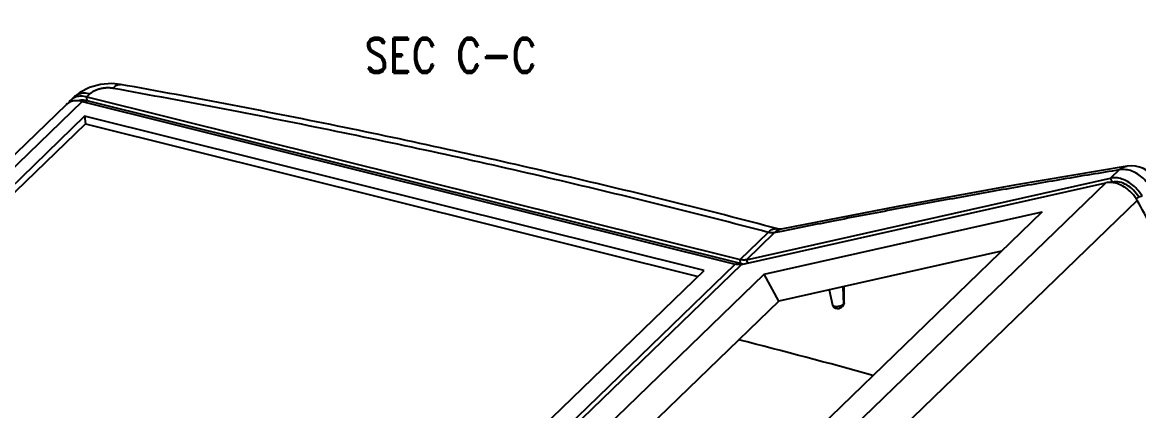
# Model space of a CAD drawing. Header units: millimetres. Extents: x 0 to 4083, y 0 to 1644.
# Drawn here: x 3757.6 to 3868.8, y 1367.1 to 1405.8 of the extents above; entities that cross this region are included whole.
import ezdxf
from ezdxf.enums import TextEntityAlignment as Align

# ---------------------------------------------------------------- set-up
doc = ezdxf.new("R2010")
doc.units = ezdxf.units.MM
doc.layers.get('0').update_dxf_attribs({"linetype": 'CONTINUOUS'})
doc.layers.get('Defpoints').update_dxf_attribs({"linetype": 'CONTINUOUS'})
doc.layers.add('dim', color=3, linetype='CONTINUOUS', lineweight=9)
doc.layers.add('hatch', color=56, linetype='CONTINUOUS', lineweight=9)
doc.styles.add('longtou', font='romand.shx', dxfattribs={"width": 0.8, "bigfont": 'fangsong.shx'})
doc.dimstyles.new('YanXiu', dxfattribs={"dimtxt": 2.5, "dimasz": 2.2, "dimexe": 1, "dimexo": 0, "dimgap": 0.66, "dimtad": 0, "dimzin": 0, "dimdsep": 46, "dimtxsty": 'longtou', "dimblk": 'CLOSEDBLANK', "dimcen": 0, "dimclrd": 3, "dimclre": 3, "dimclrt": 7, "dimadec": 0, "dimazin": 0, "dimtfac": 1, "dimtdec": 4, "dimtofl": 0, "dimtmove": 0, "dimatfit": 3, "dimldrblk": 'CLOSEDBLANK', "dimfxl": 0, "dimtolj": 1, "dimtzin": 0, "dimlwd": 0, "dimlwe": 0, "dimarcsym": 0})

# ---------------------------------------------------------------- blocks, each defined once
blk = doc.blocks.new('u8')
at = {"color": 7, "linetype": 'Continuous'}
for p, q in [((-36.94, 143.73), (-36.94, 143.73)), ((-42.12, 142.31), (-42.45, 141.99)), ((-40.34, 142.67), (-40.68, 142.34)), ((-40.64, 141.91), (-40.68, 142.34)), ((-40.68, 142.34), (31.61, 124.32)), ((-42.98, 141.48), (-88.17, 97.76)), ((-41.2, 141.84), (-86.39, 98.12)), ((-41.2, 141.84), (31.09, 123.81)), ((-40.81, 141.74), (-40.64, 141.91)), ((31.65, 123.89), (-40.64, 141.91)), ((-40.95, 140.2), (-83.55, 98.99)), ((-40.95, 140.2), (-40.84, 139.35)), ((27.65, 123.1), (-40.95, 140.2)), ((-82.77, 98.79), (-40.84, 139.35)), ((-40.84, 139.35), (26.97, 122.44)), ((74.44, 134.68), (74.45, 134.68)), ((73.58, 134.26), (72.63, 133.34)), ((72.1, 132.83), (26.91, 89.11)), ((31.79, 123.79), (72.1, 132.83)), ((32.31, 124.3), (72.63, 133.34)), ((72.84, 132.9), (72.63, 133.34)), ((72.84, 132.9), (72.7, 132.87)), ((72.79, 132.85), (72.84, 132.9)), ((75.47, 131.02), (75.73, 131.26)), ((75.73, 131.26), (76.1, 131.37)), ((75.57, 130.87), (30.38, 87.15)), ((65.06, 129.6), (24.31, 90.18)), ((34.29, 122.7), (65.06, 129.6)), ((31.61, 124.32), (34.73, 127.34)), ((32.31, 124.3), (35.4, 127.28)), ((36.2, 127.45), (35.4, 127.28)), ((35.8, 127.73), (35.81, 127.73)), ((36.15, 127.68), (36.16, 127.68)), ((60.56, 125.25), (35.92, 119.73)), ((-14.1, 80.1), (31.09, 123.81)), ((-13.41, 80.07), (31.79, 123.79)), ((31.52, 123.77), (31.65, 123.89)), ((31.65, 123.89), (31.61, 124.32)), ((32.48, 123.95), (32.31, 124.3)), ((-14.96, 81.89), (27.65, 123.1)), ((-6.47, 83.28), (34.29, 122.7)), ((35.92, 119.73), (34.29, 122.7)), ((42.98, 121.31), (43.05, 119.36)), ((43.15, 119.55), (43.12, 121.34)), ((41.47, 120.97), (41.86, 119.29)), ((35.92, 119.73), (-0.34, 84.65)), ((42.97, 119.14), (42.97, 119.14)), ((43.14, 119.44), (43.15, 119.55))]:
    blk.add_line(p, q, dxfattribs=at)
for points in [[(-36.94, 143.73), (-37.9, 143.83), (-39.17, 143.73), (-40.38, 143.4), (-41.45, 142.85), (-42.12, 142.31)], [(74.45, 134.68), (61.99, 132.57), (49.09, 130.21), (36.16, 127.68)], [(36.16, 127.68), (36.15, 127.68), (35.97, 127.69), (35.81, 127.73)], [(41.86, 119.29), (41.88, 119.23), (41.99, 119.04), (42.17, 118.93), (42.37, 118.89), (42.55, 118.91), (42.71, 118.97), (42.85, 119.05), (42.97, 119.14)], [(42.97, 119.14), (43.07, 119.26), (43.14, 119.44)]]:
    blk.add_lwpolyline(points, dxfattribs=at)
for centre, radius, start, end in [((-41.15, 141.31), 1.4, 126.6554, 134.1623), ((-41.44, 140.95), 1.46, 134.1623, 148.7563), ((-41.17, 140.46), 1.52, 98.8154, 105.947), ((-41.15, 140.33), 1.65, 91.3661, 98.7771), ((74.93, 131.72), 3, 27.732, 99.3801), ((72.53, 130.43), 2.44, 82.9005, 86.0041), ((72.04, 128.86), 4.07, 31.346, 32.9042), ((72.09, 128.9), 4, 29.5529, 31.3467), ((36.45, 126.22), 1.49, 101.4856, 113.4127), ((42.99, 119.55), 0.163, 352.9332, 1.4956), ((-182.74, -721.58), 863.99, 74.62627, 75.64569)]:
    blk.add_arc(centre, radius, start, end, dxfattribs=at)
for points, start_tangent, end_tangent in [([(-37.78, 143.29), (-37.91, 143.31), (-38.05, 143.33), (-38.19, 143.34), (-38.33, 143.34), (-38.48, 143.34), (-38.62, 143.33), (-38.77, 143.31), (-38.92, 143.29), (-39.06, 143.27), (-39.2, 143.24), (-39.34, 143.2), (-39.48, 143.16), (-39.61, 143.11), (-39.73, 143.06), (-39.85, 143), (-39.96, 142.94), (-40.07, 142.88), (-40.17, 142.81), (-40.26, 142.74), (-40.34, 142.67)], (-0.984243, 0.176819), (-0.718744, -0.695275)), ([(-37.78, 143.29), (-37.44, 143.6), (-37.1, 143.74), (-36.94, 143.73)], (0.640793, 0.767713), (0.984332, -0.176327)), ([(35.8, 127.73), (12.09, 133.62), (-12.17, 138.96), (-36.94, 143.73)], (-0.967094, 0.254421), (-0.984244, 0.176818)), ([(-40.68, 142.34), (-41.3, 142.42), (-41.87, 142.34), (-42.34, 142.09), (-42.45, 141.99)], (-0.9703, 0.241905), (-0.717817, -0.696232)), ([(-40.34, 142.67), (-40.97, 142.75), (-41.53, 142.66), (-41.98, 142.43)], (-0.9703, 0.241905), (-0.802255, -0.596982)), ([(34.73, 127.34), (11.1, 133.21), (-13.08, 138.53), (-37.78, 143.29)], (-0.967094, 0.254421), (-0.984244, 0.176818)), ([(-42.39, 141.83), (-42.86, 141.58), (-42.98, 141.48)], (-0.95217, -0.305569), (-0.717817, -0.696232)), ([(-41.82, 141.92), (-42.39, 141.83)], (-0.999978, -0.006603), (-0.95217, -0.305569)), ([(-41.2, 141.84), (-41.82, 141.92)], (-0.9703, 0.241905), (-0.999978, -0.006603)), ([(-40.64, 141.91), (-41.19, 141.98)], (-0.9703, 0.241905), (-0.999684, -0.025127)), ([(73.58, 134.26), (74.02, 134.55), (74.43, 134.68), (74.44, 134.68)], (0.762952, 0.646455), (0.986493, 0.163804)), ([(73.58, 134.26), (67.37, 133.23), (61.09, 132.14), (54.75, 131), (48.36, 129.82), (41.91, 128.58), (36.2, 127.45)], (-0.986964, -0.16094), (-0.980459, -0.196721)), ([(77.05, 132.3), (76.62, 132.92), (76.08, 133.46), (75.47, 133.89), (74.82, 134.18), (74.18, 134.3), (73.58, 134.26)], (-0.493186, 0.869924), (-0.975779, -0.218757)), ([(72.7, 132.87), (72.1, 132.83)], (-0.997585, 0.069454), (-0.975779, -0.218757)), ([(76.1, 131.37), (75.67, 131.99), (75.13, 132.54), (74.51, 132.96), (73.86, 133.25), (73.22, 133.38), (72.63, 133.34)], (-0.493185, 0.869925), (-0.975779, -0.218757)), ([(75.45, 131.07), (75.14, 131.49), (74.6, 132.03), (73.99, 132.46), (73.34, 132.74), (72.83, 132.86)], (-0.543206, 0.8396), (-0.992362, 0.123361)), ([(75.73, 131.26), (75.16, 132.02), (74.41, 132.59), (73.6, 132.9), (72.84, 132.9)], (-0.493185, 0.869925), (-0.975779, -0.218757)), ([(84.18, 107.85), (82.96, 113.18), (81.06, 119.11), (78.59, 125.03), (75.57, 130.87)], (-0.179063, 0.983838), (-0.493185, 0.869925)), ([(34.73, 127.34), (35.15, 127.64), (35.56, 127.75), (35.8, 127.73)], (0.731316, 0.682039), (0.96825, -0.249984)), ([(35.4, 127.28), (35.3, 127.27), (35.19, 127.27), (35.08, 127.27), (34.97, 127.29), (34.85, 127.31), (34.73, 127.34)], (-0.986746, -0.162271), (-0.961878, 0.273477)), ([(35.4, 127.28), (35.86, 127.59)], (0.733311, 0.679893), (0.917565, 0.397586)), ([(31.33, 123.77), (31.09, 123.81)], (-0.994381, 0.105862), (-0.9703, 0.241905)), ([(31.57, 123.76), (31.33, 123.77)], (-0.998828, -0.048409), (-0.994381, 0.105862)), ([(31.79, 123.79), (31.57, 123.76)], (-0.975779, -0.218757), (-0.998828, -0.048409)), ([(32.31, 124.3), (32.09, 124.27), (31.86, 124.28), (31.61, 124.32)], (-0.975779, -0.218757), (-0.9703, 0.241905)), ([(31.96, 123.83), (31.65, 123.89)], (-0.994381, 0.105862), (-0.9703, 0.241905)), ([(42.8, 119.2), (42.72, 119.17), (42.62, 119.14), (42.51, 119.12), (42.39, 119.1), (42.25, 119.1), (42.12, 119.11), (42.01, 119.14), (41.92, 119.2), (41.87, 119.27), (41.86, 119.29)], (-0.915295, -0.402784), (-0.218087, 0.975929)), ([(43.05, 119.36), (43, 119.32), (42.94, 119.28), (42.88, 119.24), (42.8, 119.2)], (-0.718761, -0.695257), (-0.915295, -0.402784)), ([(42.97, 119.14), (43.03, 119.23), (43.05, 119.36)], (0.714923, 0.699203), (-0.034271, 0.999413)), ([(43.15, 119.53), (43.12, 119.45), (43.05, 119.36)], (-0.12297, -0.99241), (-0.718717, -0.695303))]:
    blk.add_spline(points, degree=3, dxfattribs=dict(at, start_tangent=start_tangent, end_tangent=end_tangent))
blk = doc.blocks.new('_ClosedBlank')
at = {"color": 0, "linetype": 'ByBlock', "lineweight": -2}
for p, q in [((-1, 0.167), (0, 0)), ((-1, 0.167), (-1, -0.167)), ((0, 0), (-1, -0.167))]:
    blk.add_line(p, q, dxfattribs=at)
blk = doc.blocks.new('*D44')
at = {"layer": 'Defpoints', "color": 0}
for p in [(3937.85, 1560.11), (3935.9, 1559.67)]:
    blk.add_point(p, dxfattribs=at)
at = {"layer": 'dim', "color": 3, "lineweight": 5}
blk.add_line((3930.44, 1558.42), (3933.17, 1559.04), dxfattribs=at)
at = {"layer": 'dim', "color": 3, "lineweight": 5, "xscale": 2.8, "yscale": 2.8, "zscale": 2.8, "rotation": 12.82550055500825}
blk.add_blockref('_ClosedBlank', (3935.9, 1559.67), dxfattribs=at)
at = {"layer": 'dim', "color": 7, "insert": (3924.23, 1557.01), "char_height": 3.5, "attachment_point": 5, "rotation": 12.8255, "style": 'longtou'}
blk.add_mtext('∅2.00', dxfattribs=at)

msp = doc.modelspace()

# ---------------------------------------------------------------- block references
at = {"xscale": 0.9, "yscale": 0.9, "zscale": 0.9}
msp.add_blockref('u8', (3800.637, 1270.244), dxfattribs=at)

# ---------------------------------------------------------------- texts
at = {"layer": 'hatch', "color": 6, "style": 'longtou', "width": 0.8}
msp.add_text('SEC C-C', height=3.5, dxfattribs=at).set_placement((3800.261, 1402.496), align=Align.MIDDLE)

# ---------------------------------------------------------------- dimensions: what is measured, and where the dimension line sits
at = {"layer": 'dim'}
dim = msp.add_linear_dim(base=(3935.901070317, 1559.666057196), p1=(0, 0), p2=(0, 0), dimstyle='YanXiu', override={"dimtxt": 3.5, "dimasz": 2.8, "dimexe": 0.69965, "dimgap": 0.69965}, dxfattribs=at)
dim.commit()
dim.dimension.update_dxf_attribs({"geometry": '*D44', "text_midpoint": (3924.233305432, 1557.009744497), "dimtype": 160})

doc.saveas('drawing.dxf')
